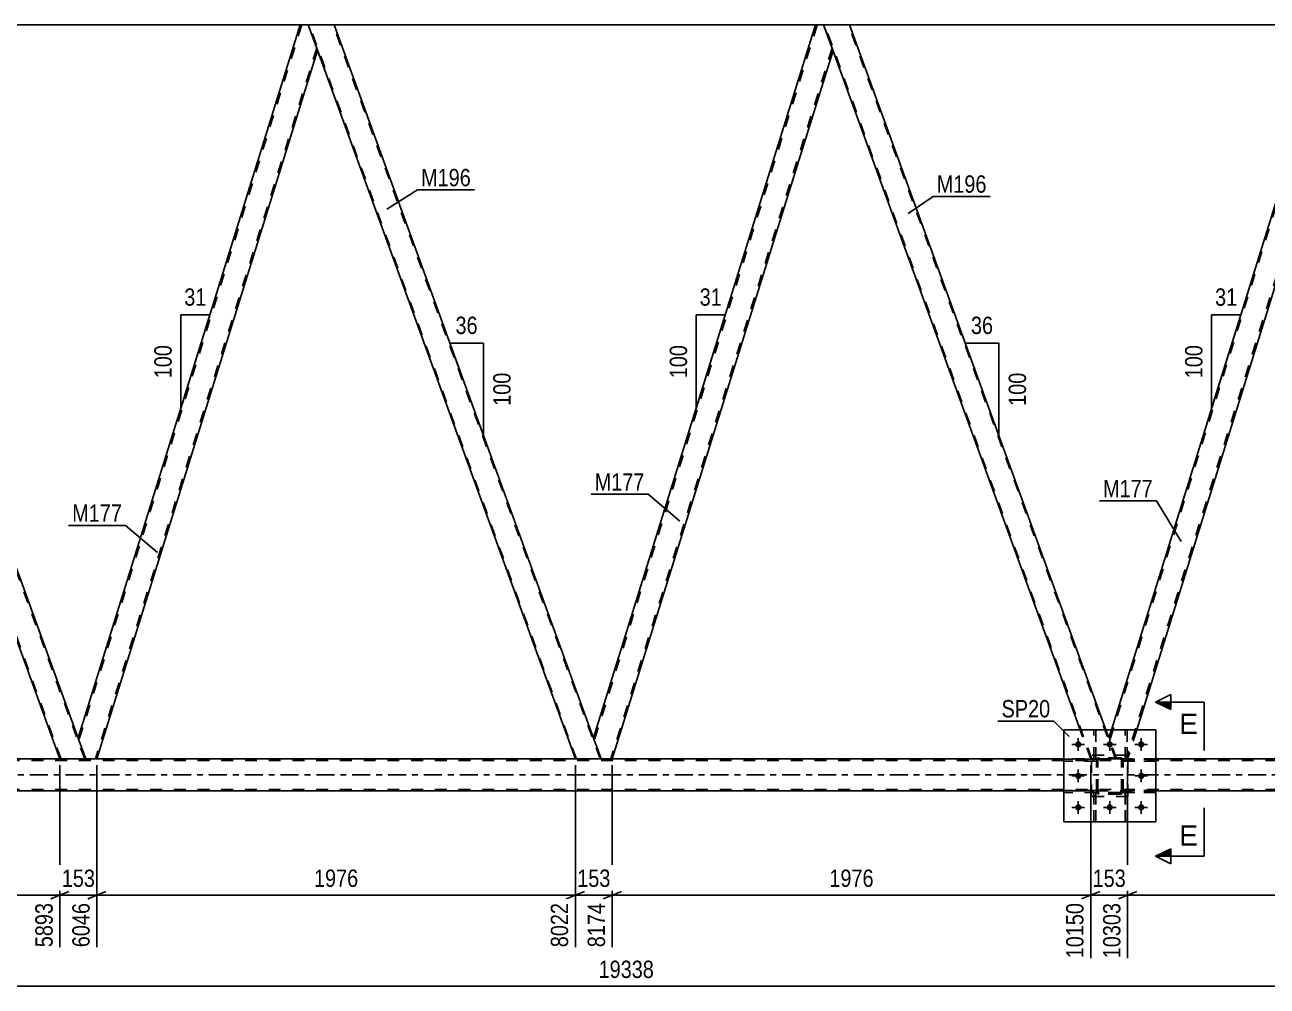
# Model space of a CAD drawing. Header units: millimetres. Extents: x 0 to 841, y 0 to 594.
# Drawn here: x 329.8 to 535, y 283.1 to 441.8 of the extents above; entities that cross this region are included whole.
import ezdxf

# ---------------------------------------------------------------- set-up
doc = ezdxf.new("R2010")
doc.units = ezdxf.units.MM
doc.linetypes.add('DXK_LINE_DOT2', pattern=[3.9198, 1.9599, -1.9599])
doc.linetypes.add('DXK_LINE_DOT3', pattern=[5.9187, 2.979, -0.9799, 0.9799, -0.9799])
doc.styles.add('Arial', font='ARIAL.TTF', dxfattribs={"height": 0.2})
doc.styles.add('Arial Narrow', font='ARIALN.TTF', dxfattribs={"height": 0.2})

# ---------------------------------------------------------------- blocks, each defined once
blk = doc.blocks.new('Part-318889060-4167 - 3929')
at = {"color": 2, "linetype": 'Continuous'}
for p, q in [((465.99, 441.78), (461.73, 441.78)), ((508.36, 325.37), (465.99, 441.78)), ((504.1, 325.37), (463.26, 437.58))]:
    blk.add_line(p, q, dxfattribs=at)
at = {"color": 7, "linetype": 'DXK_LINE_DOT2'}
for p, q in [((461.73, 441.78), (463.26, 437.58)), ((506.02, 320.56), (461.9, 441.78)), ((461.9, 441.78), (461.92, 441.78)), ((461.92, 441.78), (461.95, 441.78)), ((509.94, 320.56), (465.82, 441.78)), ((505.85, 320.56), (504.1, 325.37)), ((510.11, 320.56), (508.36, 325.37)), ((510.11, 320.56), (505.85, 320.56))]:
    blk.add_line(p, q, dxfattribs=at)
blk = doc.blocks.new('Part-318889060-4285 - 3929')
at = {"color": 2, "linetype": 'Continuous'}
for p, q in [((380.86, 441.78), (376.6, 441.78)), ((423.73, 323.98), (380.86, 441.78)), ((420.72, 320.56), (378.13, 437.58))]:
    blk.add_line(p, q, dxfattribs=at)
at = {"color": 7, "linetype": 'DXK_LINE_DOT2'}
for p, q in [((376.6, 441.78), (378.13, 437.58)), ((420.89, 320.56), (376.77, 441.78)), ((376.77, 441.78), (376.78, 441.78)), ((376.78, 441.78), (376.82, 441.78)), ((424.81, 320.56), (380.69, 441.78)), ((424.98, 320.56), (423.73, 323.98)), ((424.98, 320.56), (420.72, 320.56))]:
    blk.add_line(p, q, dxfattribs=at)
blk = doc.blocks.new('Part-318889060-4359 - 3929')
at = {"color": 2, "linetype": 'Continuous'}
for p, q in [((506.35, 325.37), (506.35, 325.37)), ((506.67, 325.37), (506.35, 325.37)), ((506.67, 325.37), (506.67, 325.37))]:
    blk.add_line(p, q, dxfattribs=at)
at = {"color": 7, "linetype": 'DXK_LINE_DOT2'}
for p, q in [((506.35, 320.53), (506.35, 325.37)), ((506.67, 320.53), (506.67, 325.37)), ((506.35, 321.13), (506.67, 321.13)), ((506.67, 320.53), (506.35, 320.53))]:
    blk.add_line(p, q, dxfattribs=at)
blk = doc.blocks.new('Part-318889060-4130 - 3929')
at = {"color": 2, "linetype": 'Continuous'}
for p, q in [((375.28, 441.78), (338.58, 324.03)), ((376.6, 441.78), (375.28, 441.78)), ((378.13, 437.58), (376.6, 441.78)), ((378.15, 437.53), (341.69, 320.56)), ((339.84, 320.56), (338.6, 323.98))]:
    blk.add_line(p, q, dxfattribs=at)
at = {"color": 7, "linetype": 'DXK_LINE_DOT2'}
for p, q in [((375.53, 441.78), (338.71, 323.66)), ((378.01, 437.9), (341.43, 320.56)), ((378.13, 437.58), (378.15, 437.53)), ((378.15, 437.53), (378.13, 437.58)), ((338.58, 324.03), (338.6, 323.98)), ((341.69, 320.56), (339.84, 320.56))]:
    blk.add_line(p, q, dxfattribs=at)
blk = doc.blocks.new('Part-318889060-4146 - 3929')
at = {"color": 2, "linetype": 'Continuous'}
for p, q in [((295.72, 441.78), (291.46, 441.78)), ((338.6, 323.98), (295.72, 441.78)), ((335.58, 320.56), (292.99, 437.58))]:
    blk.add_line(p, q, dxfattribs=at)
at = {"color": 7, "linetype": 'DXK_LINE_DOT2'}
for p, q in [((291.46, 441.78), (292.99, 437.58)), ((335.76, 320.56), (291.63, 441.78)), ((291.63, 441.78), (291.65, 441.78)), ((291.65, 441.78), (291.68, 441.78)), ((339.67, 320.56), (295.55, 441.78)), ((339.84, 320.56), (338.6, 323.98)), ((339.84, 320.56), (335.58, 320.56))]:
    blk.add_line(p, q, dxfattribs=at)
blk = doc.blocks.new('Part-318889060-4173 - 3929')
at = {"color": 7, "linetype": 'DXK_LINE_DOT2'}
for p, q in [((511.55, 310.17), (511.55, 315.01)), ((511.55, 315.01), (511.87, 315.01)), ((511.55, 314.41), (511.87, 314.41)), ((511.87, 315.01), (511.87, 310.17)), ((511.87, 310.17), (511.55, 310.17))]:
    blk.add_line(p, q, dxfattribs=at)
blk = doc.blocks.new('Part-318889060-4183 - 3929')
at = {"color": 7, "linetype": 'DXK_LINE_DOT2'}
for p, q in [((511.55, 320.53), (511.55, 325.37)), ((511.55, 325.37), (511.87, 325.37)), ((511.87, 325.37), (511.87, 320.53)), ((511.55, 321.13), (511.87, 321.13)), ((511.87, 320.53), (511.55, 320.53))]:
    blk.add_line(p, q, dxfattribs=at)
blk = doc.blocks.new('Bolt-318889060-4206 - 3929')
at = {"linetype": 'Continuous'}
for points in [[(504.31, 322.97, -1), (503.27, 322.97, -1)], [(509.51, 322.97, -1), (508.47, 322.97, -1)], [(514.71, 322.97, -1), (513.67, 322.97, -1)], [(504.31, 317.77, -1), (503.27, 317.77, -1)], [(514.71, 317.77, -1), (513.67, 317.77, -1)], [(504.31, 312.57, -1), (503.27, 312.57, -1)], [(509.51, 312.57, -1), (508.47, 312.57, -1)], [(514.71, 312.57, -1), (513.67, 312.57, -1)]]:
    blk.add_hatch(color=1, dxfattribs=at).paths.add_polyline_path(points)
at = {"color": 1, "linetype": 'Continuous'}
for p, q in [((504.83, 322.97), (502.75, 322.97)), ((503.79, 324.01), (503.79, 321.93)), ((510.03, 322.97), (507.95, 322.97)), ((508.99, 324.01), (508.99, 321.93)), ((515.23, 322.97), (513.15, 322.97)), ((514.19, 324.01), (514.19, 321.93)), ((503.79, 318.81), (503.79, 316.73)), ((514.19, 318.81), (514.19, 316.73)), ((504.83, 317.77), (502.75, 317.77)), ((515.23, 317.77), (513.15, 317.77)), ((504.83, 312.57), (502.75, 312.57)), ((503.79, 313.61), (503.79, 311.53)), ((510.03, 312.57), (507.95, 312.57)), ((508.99, 313.61), (508.99, 311.53)), ((515.23, 312.57), (513.15, 312.57)), ((514.19, 313.61), (514.19, 311.53))]:
    blk.add_line(p, q, dxfattribs=at)
blk = doc.blocks.new('Part-318889060-4360 - 3929')
at = {"color": 7, "linetype": 'DXK_LINE_DOT2'}
for p, q in [((506.79, 315.33), (501.39, 315.33)), ((501.39, 315.01), (501.39, 315.33)), ((506.79, 315.01), (501.39, 315.01)), ((506.19, 315.01), (506.19, 315.33)), ((506.79, 315.33), (506.79, 315.01))]:
    blk.add_line(p, q, dxfattribs=at)
blk = doc.blocks.new('Part-318889060-4274 - 3929')
at = {"color": 7, "linetype": 'DXK_LINE_DOT2'}
for p, q in [((501.39, 325.37), (516.59, 325.37)), ((501.39, 325.37), (501.39, 310.17)), ((516.59, 325.37), (516.59, 310.17)), ((501.39, 310.17), (516.59, 310.17))]:
    blk.add_line(p, q, dxfattribs=at)
blk = doc.blocks.new('Part-318889060-4275 - 3929')
at = {"color": 7, "linetype": 'DXK_LINE_DOT2'}
for p, q in [((506.67, 315.01), (506.35, 315.01)), ((506.35, 315.01), (506.35, 310.17)), ((506.35, 314.41), (506.67, 314.41)), ((506.67, 310.17), (506.67, 315.01)), ((506.35, 310.17), (506.67, 310.17))]:
    blk.add_line(p, q, dxfattribs=at)
blk = doc.blocks.new('Part-318889060-4434 - 3929')
at = {"color": 7, "linetype": 'DXK_LINE_DOT2'}
for p, q in [((545.8, 441.78), (508.98, 323.66)), ((548.28, 437.9), (511.7, 320.56)), ((548.4, 437.58), (548.41, 437.53)), ((548.41, 437.53), (548.4, 437.58)), ((509.27, 325.37), (508.85, 324.03)), ((513.46, 325.37), (511.95, 320.56)), ((510.11, 320.56), (508.85, 324.03)), ((511.95, 320.56), (510.11, 320.56))]:
    blk.add_line(p, q, dxfattribs=at)
at = {"color": 2, "linetype": 'Continuous'}
for p, q in [((545.55, 441.78), (509.27, 325.37)), ((546.87, 441.78), (545.55, 441.78)), ((548.4, 437.58), (546.87, 441.78)), ((548.41, 437.53), (513.46, 325.37))]:
    blk.add_line(p, q, dxfattribs=at)
blk = doc.blocks.new('Part-318889060-4324 - 3929')
at = {"color": 7, "linetype": 'DXK_LINE_DOT2'}
for p, q in [((511.87, 315.01), (511.55, 315.01)), ((511.55, 315.01), (511.55, 310.17)), ((511.55, 314.41), (511.87, 314.41)), ((511.87, 310.17), (511.87, 315.01)), ((511.55, 310.17), (511.87, 310.17))]:
    blk.add_line(p, q, dxfattribs=at)
blk = doc.blocks.new('Part-318889060-4335 - 3929')
at = {"color": 7, "linetype": 'DXK_LINE_DOT2'}
for p, q in [((506.35, 310.17), (506.35, 315.01)), ((506.35, 315.01), (506.67, 315.01)), ((506.35, 314.41), (506.67, 314.41)), ((506.67, 315.01), (506.67, 310.17)), ((506.67, 310.17), (506.35, 310.17))]:
    blk.add_line(p, q, dxfattribs=at)
blk = doc.blocks.new('Bolt-318889060-4339 - 3929')
at = {"color": 1, "linetype": 'Continuous'}
for p, q in [((502.75, 322.97), (503.45, 322.97)), ((503.79, 324.01), (503.79, 323.32)), ((503.79, 321.93), (503.79, 322.63)), ((504.83, 322.97), (504.14, 322.97)), ((507.95, 322.97), (508.65, 322.97)), ((508.99, 324.01), (508.99, 323.32)), ((508.99, 321.93), (508.99, 322.63)), ((510.03, 322.97), (509.34, 322.97)), ((513.15, 322.97), (513.85, 322.97)), ((514.19, 324.01), (514.19, 323.32)), ((514.19, 321.93), (514.19, 322.63)), ((515.23, 322.97), (514.54, 322.97)), ((503.79, 318.81), (503.79, 318.12)), ((514.19, 318.81), (514.19, 318.12)), ((502.75, 317.77), (503.45, 317.77)), ((503.79, 316.73), (503.79, 317.43)), ((504.83, 317.77), (504.14, 317.77)), ((513.15, 317.77), (513.85, 317.77)), ((514.19, 316.73), (514.19, 317.43)), ((515.23, 317.77), (514.54, 317.77)), ((502.75, 312.57), (503.45, 312.57)), ((503.79, 313.61), (503.79, 312.92)), ((503.79, 311.53), (503.79, 312.23)), ((504.83, 312.57), (504.14, 312.57)), ((507.95, 312.57), (508.65, 312.57)), ((508.99, 313.61), (508.99, 312.92)), ((508.99, 311.53), (508.99, 312.23)), ((510.03, 312.57), (509.34, 312.57)), ((513.15, 312.57), (513.85, 312.57)), ((514.19, 313.61), (514.19, 312.92)), ((514.19, 311.53), (514.19, 312.23)), ((515.23, 312.57), (514.54, 312.57))]:
    blk.add_line(p, q, dxfattribs=at)
blk = doc.blocks.new('Part-318889060-4340 - 3929')
at = {"color": 7, "linetype": 'DXK_LINE_DOT2'}
for p, q in [((511.99, 321.17), (505.99, 321.17)), ((505.99, 314.37), (505.99, 321.17)), ((511.99, 314.37), (511.99, 321.17)), ((511.99, 314.37), (505.99, 314.37))]:
    blk.add_line(p, q, dxfattribs=at)
blk = doc.blocks.new('Part-318889060-4343 - 3929')
at = {"color": 7, "linetype": 'DXK_LINE_DOT2'}
for p, q in [((516.59, 315.33), (511.19, 315.33)), ((511.19, 315.33), (511.19, 315.01)), ((511.19, 315.01), (516.59, 315.01)), ((511.79, 315.01), (511.79, 315.33)), ((516.59, 315.01), (516.59, 315.33))]:
    blk.add_line(p, q, dxfattribs=at)
blk = doc.blocks.new('Part-318889060-4346 - 3929')
at = {"color": 7, "linetype": 'DXK_LINE_DOT2'}
for p, q in [((516.59, 320.53), (511.19, 320.53)), ((511.19, 320.53), (511.19, 320.21)), ((511.19, 320.21), (516.59, 320.21)), ((511.79, 320.21), (511.79, 320.53)), ((516.59, 320.21), (516.59, 320.53))]:
    blk.add_line(p, q, dxfattribs=at)
blk = doc.blocks.new('Part-318889060-4355 - 3929')
at = {"color": 7, "linetype": 'DXK_LINE_DOT2'}
for p, q in [((506.79, 315.33), (501.39, 315.33)), ((501.39, 315.33), (501.39, 315.01)), ((506.79, 315.01), (501.39, 315.01)), ((506.19, 315.01), (506.19, 315.33)), ((506.79, 315.01), (506.79, 315.33))]:
    blk.add_line(p, q, dxfattribs=at)
blk = doc.blocks.new('Part-318889060-4398 - 3929')
at = {"color": 2, "linetype": 'Continuous'}
for p, q in [((460.41, 441.78), (423.71, 324.03)), ((461.73, 441.78), (460.41, 441.78)), ((463.26, 437.58), (461.73, 441.78)), ((463.28, 437.53), (426.82, 320.56)), ((424.98, 320.56), (423.73, 323.98))]:
    blk.add_line(p, q, dxfattribs=at)
at = {"color": 7, "linetype": 'DXK_LINE_DOT2'}
for p, q in [((460.67, 441.78), (423.85, 323.66)), ((463.14, 437.9), (426.57, 320.56)), ((463.26, 437.58), (463.28, 437.53)), ((463.28, 437.53), (463.26, 437.58)), ((423.71, 324.03), (423.73, 323.98)), ((426.82, 320.56), (424.98, 320.56))]:
    blk.add_line(p, q, dxfattribs=at)
blk = doc.blocks.new('Part-318889060-4411 - 3929')
at = {"color": 7, "linetype": 'DXK_LINE_DOT2'}
for p, q in [((506.35, 320.53), (506.35, 325.37)), ((506.35, 325.37), (506.67, 325.37)), ((506.67, 325.37), (506.67, 320.53)), ((506.35, 321.13), (506.67, 321.13)), ((506.67, 320.53), (506.35, 320.53))]:
    blk.add_line(p, q, dxfattribs=at)
blk = doc.blocks.new('Part-318889060-4416 - 3929')
at = {"color": 2, "linetype": 'Continuous'}
for p, q in [((516.59, 325.37), (501.39, 325.37)), ((501.39, 310.17), (501.39, 325.37)), ((516.59, 325.37), (516.59, 310.17)), ((516.59, 310.17), (501.39, 310.17))]:
    blk.add_line(p, q, dxfattribs=at)
blk = doc.blocks.new('Part-318889060-4421 - 3929')
at = {"color": 7, "linetype": 'DXK_LINE_DOT2'}
for p, q in [((787.54, 320.32), (111.6, 320.32)), ((516.59, 320.56), (501.39, 320.56)), ((787.54, 315.52), (111.6, 315.52)), ((516.59, 315.28), (501.39, 315.28))]:
    blk.add_line(p, q, dxfattribs=at)
at = {"color": 2, "linetype": 'Continuous'}
for p, q in [((501.39, 320.56), (261.38, 320.56)), ((671.66, 320.56), (516.59, 320.56)), ((501.39, 315.28), (261.38, 315.28)), ((671.66, 315.28), (516.59, 315.28))]:
    blk.add_line(p, q, dxfattribs=at)
at = {"color": 7, "linetype": 'DXK_LINE_DOT3'}
blk.add_line((111.6, 317.92), (787.54, 317.92), dxfattribs=at)
blk = doc.blocks.new('Part-318889060-4424 - 3929')
at = {"color": 7, "linetype": 'DXK_LINE_DOT2'}
for p, q in [((506.79, 320.53), (501.39, 320.53)), ((501.39, 320.53), (501.39, 320.21)), ((506.79, 320.21), (501.39, 320.21)), ((506.19, 320.21), (506.19, 320.53)), ((506.79, 320.21), (506.79, 320.53))]:
    blk.add_line(p, q, dxfattribs=at)
blk = doc.blocks.new('Part-318889060-4435 - 3929')
at = {"color": 7, "linetype": 'DXK_LINE_DOT2'}
for p, q in [((506.79, 320.53), (501.39, 320.53)), ((501.39, 320.21), (501.39, 320.53)), ((506.79, 320.21), (501.39, 320.21)), ((506.19, 320.21), (506.19, 320.53)), ((506.79, 320.53), (506.79, 320.21))]:
    blk.add_line(p, q, dxfattribs=at)
blk = doc.blocks.new('Part-318889060-4436 - 3929')
at = {"color": 7, "linetype": 'DXK_LINE_DOT2'}
for p, q in [((511.19, 315.01), (511.19, 315.33)), ((511.19, 315.33), (516.59, 315.33)), ((516.59, 315.01), (511.19, 315.01)), ((511.79, 315.01), (511.79, 315.33)), ((516.59, 315.33), (516.59, 315.01))]:
    blk.add_line(p, q, dxfattribs=at)
blk = doc.blocks.new('Part-318889060-4437 - 3929')
at = {"color": 7, "linetype": 'DXK_LINE_DOT2'}
for p, q in [((506.79, 320.29), (506.83, 320.48)), ((506.83, 320.48), (506.79, 320.29)), ((506.79, 315.25), (506.79, 320.29)), ((507.03, 320.29), (507.05, 320.38)), ((507.03, 315.25), (507.03, 320.29)), ((507.05, 320.38), (507.1, 320.46)), ((507.09, 320.74), (507.27, 320.77)), ((507.27, 320.77), (507.09, 320.74)), ((507.1, 320.46), (507.18, 320.51)), ((507.18, 320.51), (507.27, 320.53)), ((510.71, 320.77), (507.27, 320.77)), ((507.27, 320.53), (510.71, 320.53)), ((510.71, 320.77), (510.9, 320.74)), ((510.9, 320.74), (510.71, 320.77)), ((510.71, 320.53), (510.81, 320.51)), ((510.81, 320.51), (510.88, 320.46)), ((510.88, 320.46), (510.94, 320.38)), ((510.94, 320.38), (510.95, 320.29)), ((510.95, 315.25), (510.95, 320.29)), ((511.16, 320.48), (511.19, 320.29)), ((511.19, 320.29), (511.16, 320.48)), ((511.19, 315.25), (511.19, 320.29)), ((506.83, 315.07), (506.79, 315.25)), ((506.79, 315.25), (506.83, 315.07)), ((507.05, 315.16), (507.03, 315.25)), ((507.1, 315.08), (507.05, 315.16)), ((507.27, 314.77), (507.09, 314.81)), ((507.09, 314.81), (507.27, 314.77)), ((507.18, 315.03), (507.1, 315.08)), ((507.27, 315.01), (507.18, 315.03)), ((510.71, 315.01), (507.27, 315.01)), ((510.71, 314.77), (507.27, 314.77)), ((510.81, 315.03), (510.71, 315.01)), ((510.9, 314.81), (510.71, 314.77)), ((510.71, 314.77), (510.9, 314.81)), ((510.88, 315.08), (510.81, 315.03)), ((510.94, 315.16), (510.88, 315.08)), ((510.95, 315.25), (510.94, 315.16)), ((511.19, 315.25), (511.16, 315.07)), ((511.16, 315.07), (511.19, 315.25))]:
    blk.add_line(p, q, dxfattribs=at)
at = {"color": 7, "linetype": 'DXK_LINE_DOT3'}
blk.add_line((508.99, 317.77), (508.99, 317.77), dxfattribs=at)
at = {"color": 7, "linetype": 'DXK_LINE_DOT2'}
for centre, start, end in [((507.27, 320.29), 112.5, 157.5), ((507.27, 320.29), 112.5, 157.5), ((510.71, 320.29), 22.5, 67.5), ((510.71, 320.29), 22.5, 67.5), ((507.27, 315.25), 202.5, 247.5), ((507.27, 315.25), 202.5, 247.5), ((510.71, 315.25), 292.5, 337.5), ((510.71, 315.25), 292.5, 337.5)]:
    blk.add_arc(centre, 0.48, start, end, dxfattribs=at)
blk = doc.blocks.new('Part-318889060-4457 - 3929')
at = {"color": 7, "linetype": 'DXK_LINE_DOT2'}
for p, q in [((506.79, 320.29), (506.83, 320.48)), ((506.83, 320.48), (506.79, 320.29)), ((506.79, 315.25), (506.79, 320.29)), ((507.03, 320.29), (507.05, 320.38)), ((507.03, 315.25), (507.03, 320.29)), ((507.05, 320.38), (507.1, 320.46)), ((507.09, 320.74), (507.27, 320.77)), ((507.27, 320.77), (507.09, 320.74)), ((507.1, 320.46), (507.18, 320.51)), ((507.18, 320.51), (507.27, 320.53)), ((510.71, 320.77), (507.27, 320.77)), ((507.27, 320.53), (510.71, 320.53)), ((510.71, 320.77), (510.9, 320.74)), ((510.9, 320.74), (510.71, 320.77)), ((510.71, 320.53), (510.81, 320.51)), ((510.81, 320.51), (510.88, 320.46)), ((510.88, 320.46), (510.94, 320.38)), ((510.94, 320.38), (510.95, 320.29)), ((510.95, 315.25), (510.95, 320.29)), ((511.16, 320.48), (511.19, 320.29)), ((511.19, 320.29), (511.16, 320.48)), ((511.19, 315.25), (511.19, 320.29)), ((506.83, 315.07), (506.79, 315.25)), ((506.79, 315.25), (506.83, 315.07)), ((507.05, 315.16), (507.03, 315.25)), ((507.1, 315.08), (507.05, 315.16)), ((507.27, 314.77), (507.09, 314.81)), ((507.09, 314.81), (507.27, 314.77)), ((507.18, 315.03), (507.1, 315.08)), ((507.27, 315.01), (507.18, 315.03)), ((510.71, 315.01), (507.27, 315.01)), ((510.71, 314.77), (507.27, 314.77)), ((510.81, 315.03), (510.71, 315.01)), ((510.9, 314.81), (510.71, 314.77)), ((510.71, 314.77), (510.9, 314.81)), ((510.88, 315.08), (510.81, 315.03)), ((510.94, 315.16), (510.88, 315.08)), ((510.95, 315.25), (510.94, 315.16)), ((511.19, 315.25), (511.16, 315.07)), ((511.16, 315.07), (511.19, 315.25))]:
    blk.add_line(p, q, dxfattribs=at)
at = {"color": 7, "linetype": 'DXK_LINE_DOT3'}
blk.add_line((508.99, 317.77), (508.99, 317.77), dxfattribs=at)
at = {"color": 7, "linetype": 'DXK_LINE_DOT2'}
for centre, start, end in [((507.27, 320.29), 112.5, 157.5), ((507.27, 320.29), 112.5, 157.5), ((510.71, 320.29), 22.5, 67.5), ((510.71, 320.29), 22.5, 67.5), ((507.27, 315.25), 202.5, 247.5), ((507.27, 315.25), 202.5, 247.5), ((510.71, 315.25), 292.5, 337.5), ((510.71, 315.25), 292.5, 337.5)]:
    blk.add_arc(centre, 0.48, start, end, dxfattribs=at)
blk = doc.blocks.new('Part-318889060-4466 - 3929')
at = {"color": 2, "linetype": 'Continuous'}
for p, q in [((511.55, 325.37), (511.55, 325.37)), ((511.87, 325.37), (511.55, 325.37)), ((511.87, 325.37), (511.87, 325.37))]:
    blk.add_line(p, q, dxfattribs=at)
at = {"color": 7, "linetype": 'DXK_LINE_DOT2'}
for p, q in [((511.55, 320.53), (511.55, 325.37)), ((511.87, 320.53), (511.87, 325.37)), ((511.55, 321.13), (511.87, 321.13)), ((511.87, 320.53), (511.55, 320.53))]:
    blk.add_line(p, q, dxfattribs=at)
blk = doc.blocks.new('Part-318889060-4469 - 3929')
at = {"color": 7, "linetype": 'DXK_LINE_DOT2'}
for p, q in [((511.19, 320.21), (511.19, 320.53)), ((511.19, 320.53), (516.59, 320.53)), ((516.59, 320.21), (511.19, 320.21)), ((511.79, 320.21), (511.79, 320.53)), ((516.59, 320.53), (516.59, 320.21))]:
    blk.add_line(p, q, dxfattribs=at)
blk = doc.blocks.new('Part-318889060-4518 - 3929')
at = {"color": 7, "linetype": 'DXK_LINE_DOT2'}
for p, q in [((551.12, 441.78), (205.01, 441.78)), ((380.86, 441.78), (375.28, 441.78)), ((465.99, 441.78), (460.41, 441.78))]:
    blk.add_line(p, q, dxfattribs=at)
at = {"color": 2, "linetype": 'Continuous'}
for p, q in [((375.28, 441.78), (295.72, 441.78)), ((460.41, 441.78), (380.86, 441.78)), ((545.55, 441.78), (465.99, 441.78))]:
    blk.add_line(p, q, dxfattribs=at)
blk = doc.blocks.new('Part-318889060-4520 - 3929')
at = {"color": 7, "linetype": 'DXK_LINE_DOT2'}
for p, q in [((511.99, 321.17), (505.99, 321.17)), ((505.99, 314.37), (505.99, 321.17)), ((511.99, 314.37), (511.99, 321.17)), ((511.99, 314.37), (505.99, 314.37))]:
    blk.add_line(p, q, dxfattribs=at)
blk = doc.blocks.new('StraightDimension-318889060-15082 - 3929')
at = {"color": 7, "linetype": 'Continuous'}
for p, q in [((256.55, 319.56), (256.55, 289.48)), ((335.58, 319.56), (335.58, 289.48)), ((258.05, 298.69), (255.05, 297.49)), ((256.55, 298.09), (335.58, 298.09)), ((334.08, 297.49), (337.08, 298.69))]:
    blk.add_line(p, q, dxfattribs=at)
at = {"color": 0}
blk.add_wipeout([(300.32, 298.84), (300.32, 303.04), (291.81, 303.04), (291.81, 298.84)], dxfattribs=at)
at = {"color": 0, "linetype": 'Continuous'}
blk.add_wipeout([(334.98, 297.39), (330.78, 297.39), (330.78, 288.88), (334.98, 288.88)], dxfattribs=at)
at = {"color": 3, "style": 'Arial Narrow'}
blk.add_text('1976', height=2.863, dxfattribs=at).set_placement((292.41, 299.44))
at = {"color": 3, "linetype": 'Continuous', "style": 'Arial Narrow'}
blk.add_text('5893', height=2.863, rotation=90.0002, dxfattribs=at).set_placement((334.38, 289.48))
blk = doc.blocks.new('StraightDimension-318889060-15081 - 3929')
at = {"color": 7, "linetype": 'Continuous'}
for p, q in [((335.58, 319.56), (335.58, 289.48)), ((341.69, 319.56), (341.69, 289.48)), ((334.08, 297.49), (337.08, 298.69)), ((335.58, 298.09), (341.69, 298.09)), ((343.19, 298.69), (340.19, 297.49))]:
    blk.add_line(p, q, dxfattribs=at)
at = {"color": 0}
blk.add_wipeout([(341.98, 298.84), (341.98, 303.04), (335.29, 303.04), (335.29, 298.84)], dxfattribs=at)
at = {"color": 0, "linetype": 'Continuous'}
blk.add_wipeout([(341.09, 297.39), (336.89, 297.39), (336.89, 288.88), (341.09, 288.88)], dxfattribs=at)
at = {"color": 3, "style": 'Arial Narrow'}
blk.add_text('153', height=2.863, dxfattribs=at).set_placement((335.89, 299.44))
at = {"color": 3, "linetype": 'Continuous', "style": 'Arial Narrow'}
blk.add_text('6046', height=2.863, rotation=90.0002, dxfattribs=at).set_placement((340.49, 289.48))
blk = doc.blocks.new('StraightDimension-318889060-15076 - 3929')
at = {"color": 7, "linetype": 'Continuous'}
for p, q in [((511.95, 319.56), (511.95, 287.65)), ((590.99, 319.56), (590.99, 287.65)), ((513.45, 298.69), (510.45, 297.49)), ((511.95, 298.09), (590.99, 298.09)), ((589.49, 297.49), (592.49, 298.69))]:
    blk.add_line(p, q, dxfattribs=at)
at = {"color": 0}
blk.add_wipeout([(555.73, 298.84), (555.73, 303.04), (547.21, 303.04), (547.21, 298.84)], dxfattribs=at)
at = {"color": 0, "linetype": 'Continuous'}
blk.add_wipeout([(590.39, 297.39), (586.19, 297.39), (586.19, 287.05), (590.39, 287.05)], dxfattribs=at)
at = {"color": 3, "style": 'Arial Narrow'}
blk.add_text('1976', height=2.863, dxfattribs=at).set_placement((547.81, 299.44))
at = {"color": 3, "linetype": 'Continuous', "style": 'Arial Narrow'}
blk.add_text('12279', height=2.863, rotation=90.0002, dxfattribs=at).set_placement((589.79, 287.65))
blk = doc.blocks.new('AngleDimension-318889060-15613 - 3929')
at = {"color": 7, "linetype": 'Continuous'}
for p, q in [((525.8, 393.9), (530.62, 393.9)), ((525.8, 378.43), (530.62, 393.9)), ((525.8, 378.43), (525.8, 393.9)), ((524.95, 375.7), (525.8, 378.43))]:
    blk.add_line(p, q, dxfattribs=at)
at = {"color": 0}
for points in [[(530.64, 394.8), (530.64, 399), (525.79, 399), (525.79, 394.8)], [(524.9, 389.51), (520.7, 389.51), (520.7, 382.82), (524.9, 382.82)]]:
    blk.add_wipeout(points, dxfattribs=at)
at = {"color": 3, "style": 'Arial Narrow'}
blk.add_text('31', height=2.863, dxfattribs=at).set_placement((526.39, 395.4))
blk.add_text('100', height=2.863, rotation=90.0002, dxfattribs=at).set_placement((524.3, 383.42))
blk = doc.blocks.new('StraightDimension-318889060-5009 - 3929')
at = {"color": 7, "linetype": 'Continuous'}
blk.add_line((59.86, 283.05), (798.4, 283.05), dxfattribs=at)
at = {"color": 0}
blk.add_wipeout([(434.3, 283.8), (434.3, 288), (423.96, 288), (423.96, 283.8)], dxfattribs=at)
at = {"color": 3, "style": 'Arial Narrow'}
blk.add_text('19338', height=2.863, dxfattribs=at).set_placement((424.56, 284.4))
blk = doc.blocks.new('AngleDimension-318889060-15557 - 3929')
at = {"color": 7, "linetype": 'Continuous'}
for p, q in [((355.54, 393.9), (360.36, 393.9)), ((355.54, 378.43), (360.36, 393.9)), ((355.54, 378.43), (355.54, 393.9)), ((354.68, 375.7), (355.54, 378.43))]:
    blk.add_line(p, q, dxfattribs=at)
at = {"color": 0}
for points in [[(360.37, 394.8), (360.37, 399), (355.52, 399), (355.52, 394.8)], [(354.64, 389.51), (350.44, 389.51), (350.44, 382.82), (354.64, 382.82)]]:
    blk.add_wipeout(points, dxfattribs=at)
at = {"color": 3, "style": 'Arial Narrow'}
blk.add_text('31', height=2.863, dxfattribs=at).set_placement((356.12, 395.4))
blk.add_text('100', height=2.863, rotation=90.0002, dxfattribs=at).set_placement((354.04, 383.42))
blk = doc.blocks.new('StraightDimension-318889060-15077 - 3929')
at = {"color": 7, "linetype": 'Continuous'}
for p, q in [((505.85, 319.56), (505.85, 287.65)), ((511.95, 319.56), (511.95, 287.65)), ((504.35, 297.49), (507.35, 298.69)), ((505.85, 298.09), (511.95, 298.09)), ((513.45, 298.69), (510.45, 297.49))]:
    blk.add_line(p, q, dxfattribs=at)
at = {"color": 0}
blk.add_wipeout([(512.25, 298.84), (512.25, 303.04), (505.56, 303.04), (505.56, 298.84)], dxfattribs=at)
at = {"color": 0, "linetype": 'Continuous'}
blk.add_wipeout([(511.35, 297.39), (507.15, 297.39), (507.15, 287.05), (511.35, 287.05)], dxfattribs=at)
at = {"color": 3, "style": 'Arial Narrow'}
blk.add_text('153', height=2.863, dxfattribs=at).set_placement((506.16, 299.44))
at = {"color": 3, "linetype": 'Continuous', "style": 'Arial Narrow'}
blk.add_text('10303', height=2.863, rotation=90.0002, dxfattribs=at).set_placement((510.75, 287.65))
blk = doc.blocks.new('StraightDimension-318889060-15078 - 3929')
at = {"color": 7, "linetype": 'Continuous'}
for p, q in [((426.82, 319.56), (426.82, 289.48)), ((505.85, 319.56), (505.85, 287.65)), ((428.32, 298.69), (425.32, 297.49)), ((426.82, 298.09), (505.85, 298.09)), ((504.35, 297.49), (507.35, 298.69))]:
    blk.add_line(p, q, dxfattribs=at)
at = {"color": 0}
blk.add_wipeout([(470.59, 298.84), (470.59, 303.04), (462.08, 303.04), (462.08, 298.84)], dxfattribs=at)
at = {"color": 0, "linetype": 'Continuous'}
blk.add_wipeout([(505.25, 297.39), (501.05, 297.39), (501.05, 287.05), (505.25, 287.05)], dxfattribs=at)
at = {"color": 3, "style": 'Arial Narrow'}
blk.add_text('1976', height=2.863, dxfattribs=at).set_placement((462.68, 299.44))
at = {"color": 3, "linetype": 'Continuous', "style": 'Arial Narrow'}
blk.add_text('10150', height=2.863, rotation=90.0002, dxfattribs=at).set_placement((504.65, 287.65))
blk = doc.blocks.new('StraightDimension-318889060-15079 - 3929')
at = {"color": 7, "linetype": 'Continuous'}
for p, q in [((420.72, 319.56), (420.72, 289.48)), ((426.82, 319.56), (426.82, 289.48)), ((419.22, 297.49), (422.22, 298.69)), ((420.72, 298.09), (426.82, 298.09)), ((428.32, 298.69), (425.32, 297.49))]:
    blk.add_line(p, q, dxfattribs=at)
at = {"color": 0}
blk.add_wipeout([(427.11, 298.84), (427.11, 303.04), (420.43, 303.04), (420.43, 298.84)], dxfattribs=at)
at = {"color": 0, "linetype": 'Continuous'}
blk.add_wipeout([(426.22, 297.39), (422.02, 297.39), (422.02, 288.88), (426.22, 288.88)], dxfattribs=at)
at = {"color": 3, "style": 'Arial Narrow'}
blk.add_text('153', height=2.863, dxfattribs=at).set_placement((421.03, 299.44))
at = {"color": 3, "linetype": 'Continuous', "style": 'Arial Narrow'}
blk.add_text('8174', height=2.863, rotation=90.0002, dxfattribs=at).set_placement((425.62, 289.48))
blk = doc.blocks.new('StraightDimension-318889060-15080 - 3929')
at = {"color": 7, "linetype": 'Continuous'}
for p, q in [((341.69, 319.56), (341.69, 289.48)), ((420.72, 319.56), (420.72, 289.48)), ((343.19, 298.69), (340.19, 297.49)), ((341.69, 298.09), (420.72, 298.09)), ((419.22, 297.49), (422.22, 298.69))]:
    blk.add_line(p, q, dxfattribs=at)
at = {"color": 0}
blk.add_wipeout([(385.46, 298.84), (385.46, 303.04), (376.95, 303.04), (376.95, 298.84)], dxfattribs=at)
at = {"color": 0, "linetype": 'Continuous'}
blk.add_wipeout([(420.12, 297.39), (415.92, 297.39), (415.92, 288.88), (420.12, 288.88)], dxfattribs=at)
at = {"color": 3, "style": 'Arial Narrow'}
blk.add_text('1976', height=2.863, dxfattribs=at).set_placement((377.55, 299.44))
at = {"color": 3, "linetype": 'Continuous', "style": 'Arial Narrow'}
blk.add_text('8022', height=2.863, rotation=90.0002, dxfattribs=at).set_placement((419.52, 289.48))
blk = doc.blocks.new('AngleDimension-318889060-15585 - 3929')
at = {"color": 7, "linetype": 'Continuous'}
for p, q in [((440.67, 393.9), (445.49, 393.9)), ((440.67, 378.43), (445.49, 393.9)), ((440.67, 378.43), (440.67, 393.9)), ((439.82, 375.7), (440.67, 378.43))]:
    blk.add_line(p, q, dxfattribs=at)
at = {"color": 0}
for points in [[(445.51, 394.8), (445.51, 399), (440.65, 399), (440.65, 394.8)], [(439.77, 389.51), (435.57, 389.51), (435.57, 382.82), (439.77, 382.82)]]:
    blk.add_wipeout(points, dxfattribs=at)
at = {"color": 3, "style": 'Arial Narrow'}
blk.add_text('31', height=2.863, dxfattribs=at).set_placement((441.25, 395.4))
blk.add_text('100', height=2.863, rotation=90.0002, dxfattribs=at).set_placement((439.17, 383.42))
blk = doc.blocks.new('AngleDimension-318889060-15587 - 3929')
at = {"color": 7, "linetype": 'Continuous'}
for p, q in [((403.01, 380.9), (399.98, 389.23)), ((405.52, 389.23), (399.98, 389.23)), ((405.52, 374), (399.98, 389.23)), ((405.52, 374), (405.52, 389.23))]:
    blk.add_line(p, q, dxfattribs=at)
at = {"color": 0}
for points in [[(405.18, 390.13), (405.18, 394.33), (400.32, 394.33), (400.32, 390.13)], [(410.62, 384.96), (406.42, 384.96), (406.42, 378.27), (410.62, 378.27)]]:
    blk.add_wipeout(points, dxfattribs=at)
at = {"color": 3, "style": 'Arial Narrow'}
blk.add_text('36', height=2.863, dxfattribs=at).set_placement((400.92, 390.73))
blk.add_text('100', height=2.863, rotation=90.0002, dxfattribs=at).set_placement((410.02, 378.87))
blk = doc.blocks.new('AngleDimension-318889060-15615 - 3929')
at = {"color": 7, "linetype": 'Continuous'}
for p, q in [((488.15, 380.9), (485.12, 389.23)), ((490.66, 389.23), (485.12, 389.23)), ((490.66, 374), (485.12, 389.23)), ((490.66, 374), (490.66, 389.23))]:
    blk.add_line(p, q, dxfattribs=at)
at = {"color": 0}
for points in [[(490.31, 390.13), (490.31, 394.33), (485.46, 394.33), (485.46, 390.13)], [(495.76, 384.96), (491.56, 384.96), (491.56, 378.27), (495.76, 378.27)]]:
    blk.add_wipeout(points, dxfattribs=at)
at = {"color": 3, "style": 'Arial Narrow'}
blk.add_text('36', height=2.863, dxfattribs=at).set_placement((486.06, 390.73))
blk.add_text('100', height=2.863, rotation=90.0002, dxfattribs=at).set_placement((495.16, 378.87))
blk = doc.blocks.new('Mark-318889060-4126 - 3929')
at = {"color": 0}
blk.add_wipeout([(345.83, 359.72), (345.83, 362.72), (337.61, 362.72), (337.61, 359.72)], dxfattribs=at)
blk.add_wipeout([(345.83, 359.72), (345.83, 362.72), (337.61, 362.72), (337.61, 359.72)], dxfattribs=at)
at = {"color": 30, "linetype": 'Continuous'}
for p in [(337.01, 359.12), (351.68, 354.67)]:
    blk.add_line(p, (346.43, 359.12), dxfattribs=at)
at = {"color": 3, "style": 'Arial Narrow'}
blk.add_text('M177', height=2.863, dxfattribs=at).set_placement((337.61, 359.72))
blk = doc.blocks.new('Mark-318889060-4163 - 3929')
at = {"color": 0}
blk.add_wipeout([(488.64, 414.06), (488.64, 417.06), (480.42, 417.06), (480.42, 414.06)], dxfattribs=at)
blk.add_wipeout([(488.64, 414.06), (488.64, 417.06), (480.42, 417.06), (480.42, 414.06)], dxfattribs=at)
at = {"color": 30, "linetype": 'Continuous'}
for p, q in [((475.69, 410.64), (479.82, 413.46)), ((479.82, 413.46), (489.24, 413.46))]:
    blk.add_line(p, q, dxfattribs=at)
at = {"color": 3, "style": 'Arial Narrow'}
blk.add_text('M196', height=2.863, dxfattribs=at).set_placement((480.42, 414.06))
blk = doc.blocks.new('Mark-318889060-4394 - 3929')
at = {"color": 0}
blk.add_wipeout([(432.13, 364.87), (432.13, 367.87), (423.91, 367.87), (423.91, 364.87)], dxfattribs=at)
blk.add_wipeout([(432.13, 364.87), (432.13, 367.87), (423.91, 367.87), (423.91, 364.87)], dxfattribs=at)
at = {"color": 30, "linetype": 'Continuous'}
for p in [(423.31, 364.27), (437.99, 359.82)]:
    blk.add_line(p, (432.73, 364.27), dxfattribs=at)
at = {"color": 3, "style": 'Arial Narrow'}
blk.add_text('M177', height=2.863, dxfattribs=at).set_placement((423.91, 364.87))
blk = doc.blocks.new('Mark-318889060-4281 - 3929')
at = {"color": 0}
blk.add_wipeout([(403.46, 415.13), (403.46, 418.13), (395.24, 418.13), (395.24, 415.13)], dxfattribs=at)
blk.add_wipeout([(403.46, 415.13), (403.46, 418.13), (395.24, 418.13), (395.24, 415.13)], dxfattribs=at)
at = {"color": 30, "linetype": 'Continuous'}
for p, q in [((389.6, 411.37), (394.64, 414.53)), ((394.64, 414.53), (404.06, 414.53))]:
    blk.add_line(p, q, dxfattribs=at)
at = {"color": 3, "style": 'Arial Narrow'}
blk.add_text('M196', height=2.863, dxfattribs=at).set_placement((395.24, 415.13))
blk = doc.blocks.new('Mark-318889060-4430 - 3929')
at = {"color": 0}
blk.add_wipeout([(516.11, 363.78), (516.11, 366.78), (507.88, 366.78), (507.88, 363.78)], dxfattribs=at)
blk.add_wipeout([(516.11, 363.78), (516.11, 366.78), (507.88, 366.78), (507.88, 363.78)], dxfattribs=at)
at = {"color": 30, "linetype": 'Continuous'}
for p in [(507.28, 363.18), (520.78, 356.47)]:
    blk.add_line(p, (516.71, 363.18), dxfattribs=at)
at = {"color": 3, "style": 'Arial Narrow'}
blk.add_text('M177', height=2.863, dxfattribs=at).set_placement((507.88, 363.78))
blk = doc.blocks.new('Mark-318889060-4412 - 3929')
at = {"color": 0}
blk.add_wipeout([(499.16, 327.43), (499.16, 330.43), (491.12, 330.43), (491.12, 327.43)], dxfattribs=at)
blk.add_wipeout([(499.16, 327.43), (499.16, 330.43), (491.12, 330.43), (491.12, 327.43)], dxfattribs=at)
at = {"color": 30, "linetype": 'Continuous'}
for p in [(490.52, 326.83), (502.28, 324.25)]:
    blk.add_line(p, (499.76, 326.83), dxfattribs=at)
at = {"color": 3, "style": 'Arial Narrow'}
blk.add_text('SP20', height=2.863, dxfattribs=at).set_placement((491.12, 327.43))
blk = doc.blocks.new('SectionMark-318889060-5791 - 3929')
at = {"linetype": 'Continuous'}
for points in [[(519.07, 329.96), (519.07, 328.71), (516.57, 329.96)], [(519.07, 305.75), (519.07, 304.5), (516.57, 304.5)]]:
    blk.add_hatch(color=6, dxfattribs=at).paths.add_polyline_path(points)
at = {"color": 6, "linetype": 'Continuous'}
for p, q in [((516.57, 329.96), (519.07, 331.21)), ((519.07, 328.71), (519.07, 331.21)), ((524.57, 329.96), (516.57, 329.96)), ((516.57, 329.96), (519.07, 328.71)), ((516.57, 304.5), (519.07, 305.75)), ((524.57, 304.5), (516.57, 304.5)), ((519.07, 303.25), (516.57, 304.5)), ((519.07, 305.75), (519.07, 303.25))]:
    blk.add_line(p, q, dxfattribs=at)
at = {"color": 0, "linetype": 'Continuous'}
for points in [[(523.57, 324.71), (523.57, 328.21), (520.46, 328.21), (520.46, 324.71)], [(523.57, 306.25), (523.57, 309.75), (520.46, 309.75), (520.46, 306.25)]]:
    blk.add_wipeout(points, dxfattribs=at)
at = {"color": 6, "linetype": 'Continuous'}
for p, q in [((524.57, 329.96), (524.57, 321.96)), ((524.57, 304.5), (524.57, 312.5))]:
    blk.add_line(p, q, dxfattribs=at)
at = {"color": 3, "linetype": 'Continuous', "style": 'Arial'}
for p in [(520.46, 324.71), (520.46, 306.25)]:
    blk.add_text('E', height=3.34, dxfattribs=at).set_placement(p)

msp = doc.modelspace()

# ---------------------------------------------------------------- block references
for name in ['Part-318889060-4518 - 3929', 'Part-318889060-4146 - 3929', 'Part-318889060-4130 - 3929', 'Part-318889060-4285 - 3929', 'Part-318889060-4398 - 3929', 'Part-318889060-4167 - 3929', 'Part-318889060-4434 - 3929', 'Part-318889060-4274 - 3929', 'Part-318889060-4416 - 3929', 'Part-318889060-4359 - 3929', 'Part-318889060-4411 - 3929', 'Part-318889060-4183 - 3929', 'Part-318889060-4466 - 3929', 'Bolt-318889060-4206 - 3929', 'Bolt-318889060-4339 - 3929', 'Part-318889060-4421 - 3929', 'Part-318889060-4424 - 3929', 'Part-318889060-4435 - 3929', 'Part-318889060-4340 - 3929', 'Part-318889060-4520 - 3929', 'Part-318889060-4437 - 3929', 'Part-318889060-4457 - 3929', 'Part-318889060-4346 - 3929', 'Part-318889060-4469 - 3929', 'Part-318889060-4360 - 3929', 'Part-318889060-4355 - 3929', 'Part-318889060-4275 - 3929', 'Part-318889060-4335 - 3929', 'Part-318889060-4343 - 3929', 'Part-318889060-4436 - 3929', 'Part-318889060-4173 - 3929', 'Part-318889060-4324 - 3929']:
    msp.add_blockref(name, (0, 0))

# ---------------------------------------------------------------- next in the draw order: block references
for name in ['AngleDimension-318889060-15613 - 3929', 'StraightDimension-318889060-15082 - 3929', 'StraightDimension-318889060-15076 - 3929']:
    msp.add_blockref(name, (0, 0))

# ---------------------------------------------------------------- next in the draw order: block references
msp.add_blockref('StraightDimension-318889060-15081 - 3929', (0, 0))

# ---------------------------------------------------------------- next in the draw order: block references
msp.add_blockref('StraightDimension-318889060-5009 - 3929', (0, 0))

# ---------------------------------------------------------------- next in the draw order: block references
for name in ['Mark-318889060-4281 - 3929', 'Mark-318889060-4163 - 3929', 'AngleDimension-318889060-15557 - 3929', 'AngleDimension-318889060-15585 - 3929', 'AngleDimension-318889060-15587 - 3929', 'AngleDimension-318889060-15615 - 3929', 'Mark-318889060-4394 - 3929', 'Mark-318889060-4430 - 3929', 'Mark-318889060-4126 - 3929', 'Mark-318889060-4412 - 3929', 'SectionMark-318889060-5791 - 3929', 'StraightDimension-318889060-15077 - 3929']:
    msp.add_blockref(name, (0, 0))

# ---------------------------------------------------------------- next in the draw order: block references
msp.add_blockref('StraightDimension-318889060-15078 - 3929', (0, 0))

# ---------------------------------------------------------------- next in the draw order: block references
msp.add_blockref('StraightDimension-318889060-15079 - 3929', (0, 0))

# ---------------------------------------------------------------- next in the draw order: block references
msp.add_blockref('StraightDimension-318889060-15080 - 3929', (0, 0))

doc.saveas('drawing.dxf')
